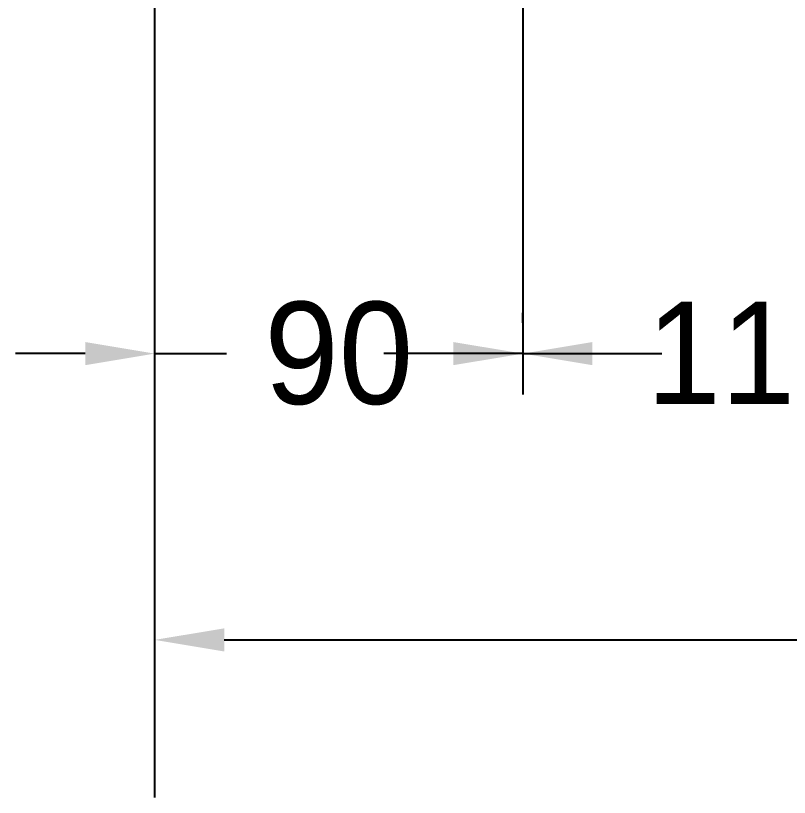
# Model space of a CAD drawing. Header units: millimetres. Extents: x 0 to 3800, y -67 to 2530.
# Drawn here: x 2210.5 to 2399.7, y 1223.5 to 1414.6 of the extents above; entities that cross this region are included whole.
import ezdxf

# ---------------------------------------------------------------- set-up
doc = ezdxf.new("R2010")
doc.units = ezdxf.units.MM
doc.layers.add('외형선', color=3, linetype='Continuous')
doc.layers.add('치수선', color=7, linetype='Continuous')
doc.styles.add('____', font='')
doc.styles.get('____').set_extended_font_data('굴림')
doc.dimstyles.new('MSADIM', dxfattribs={"dimtxt": 33, "dimasz": 17, "dimexe": 10, "dimexo": 7.5, "dimgap": 10, "dimtad": 0, "dimtih": 1, "dimtoh": 1, "dimdec": 0, "dimzin": 1, "dimdsep": 46, "dimtxsty": '____', "dimcen": 11.25, "dimadec": 0, "dimazin": 0, "dimtfac": 1, "dimtdec": 0, "dimtix": 1, "dimtmove": 0, "dimatfit": 3, "dimfxl": 1, "dimtolj": 1, "dimtzin": 1, "dimarcsym": 0})

# ---------------------------------------------------------------- blocks, each defined once
blk = doc.blocks.new('*D33')
at = {"layer": '치수선', "color": 0, "linetype": 'Continuous', "lineweight": -2, "transparency": 16777216}
for p, q in [((2334.52, 1416.56), (2334.52, 1322)), ((2449.52, 1329.5), (2449.52, 1342)), ((2317.52, 1332), (2300.52, 1332)), ((2334.52, 1332), (2356.07, 1332)), ((2449.52, 1332), (2427.97, 1332)), ((2466.52, 1332), (2483.52, 1332))]:
    blk.add_line(p, q, dxfattribs=at)
at = {"layer": '치수선', "color": 0, "linetype": 'Continuous', "transparency": 16777216}
for points in [[(2317.52, 1334.83), (2317.52, 1329.17), (2334.52, 1332)], [(2466.52, 1334.83), (2466.52, 1329.17), (2449.52, 1332)]]:
    blk.add_solid(points, dxfattribs=at)
at = {"layer": '치수선', "color": 0, "linetype": 'Continuous', "transparency": 16777216, "insert": (2392.02, 1332), "char_height": 25, "attachment_point": 5, "style": '____'}
blk.add_mtext('\\A1;115', dxfattribs=at)
blk = doc.blocks.new('*D34')
at = {"layer": '치수선', "color": 0, "linetype": 'Continuous', "lineweight": -2, "transparency": 16777216}
for p, q in [((2244.52, 1339.5), (2244.52, 1342)), ((2334.52, 1339.5), (2334.52, 1342)), ((2227.52, 1332), (2210.52, 1332)), ((2244.52, 1332), (2262.03, 1332)), ((2334.52, 1332), (2317.02, 1332)), ((2351.52, 1332), (2368.52, 1332))]:
    blk.add_line(p, q, dxfattribs=at)
at = {"layer": '치수선', "color": 0, "linetype": 'Continuous', "transparency": 16777216}
for points in [[(2227.52, 1334.83), (2227.52, 1329.17), (2244.52, 1332)], [(2351.52, 1334.83), (2351.52, 1329.17), (2334.52, 1332)]]:
    blk.add_solid(points, dxfattribs=at)
at = {"layer": '치수선', "color": 0, "linetype": 'Continuous', "transparency": 16777216, "insert": (2289.52, 1332), "char_height": 25, "attachment_point": 5, "style": '____'}
blk.add_mtext('\\A1;90', dxfattribs=at)
blk = doc.blocks.new('*D35')
at = {"layer": '치수선', "color": 0, "linetype": 'Continuous', "lineweight": -2, "transparency": 16777216}
for p, q in [((2924.52, 1577.51), (2924.52, 1252)), ((2244.52, 1269.5), (2244.52, 1272)), ((2261.52, 1262), (2547.24, 1262)), ((2907.52, 1262), (2621.8, 1262))]:
    blk.add_line(p, q, dxfattribs=at)
at = {"layer": '치수선', "color": 0, "linetype": 'Continuous', "transparency": 16777216}
for points in [[(2261.52, 1264.83), (2261.52, 1259.17), (2244.52, 1262)], [(2907.52, 1264.83), (2907.52, 1259.17), (2924.52, 1262)]]:
    blk.add_solid(points, dxfattribs=at)
at = {"layer": '치수선', "color": 0, "linetype": 'Continuous', "transparency": 16777216, "insert": (2584.52, 1262), "char_height": 25, "attachment_point": 5, "style": '____'}
blk.add_mtext('\\A1;680', dxfattribs=at)

msp = doc.modelspace()

# ---------------------------------------------------------------- linework, layer by layer
at = {"layer": '외형선', "linetype": 'Continuous'}
msp.add_line((2244.52, 1223.5), (2244.52, 1892.08), dxfattribs=at)

# ---------------------------------------------------------------- dimensions: what is measured, and where the dimension line sits
at = {"layer": '치수선', "linetype": 'Continuous'}
for base, p1, p2, picture, middle in [((2244.52, 1262), (2924.52, 1585.01), (2244.52, 1262), '*D35', (2584.52, 1262)), ((2449.52, 1332), (2334.52, 1424.06), (2449.52, 1322), '*D33', (2392.02, 1332)), ((2244.52, 1332), (2334.52, 1332), (2244.52, 1332), '*D34', (2289.52, 1332))]:
    dim = msp.add_linear_dim(base=base, p1=p1, p2=p2, dimstyle='MSADIM', override={"dimtxt": 25}, dxfattribs=at)
    dim.commit()
    dim.dimension.update_dxf_attribs({"geometry": picture, "text_midpoint": middle})

doc.saveas('drawing.dxf')
